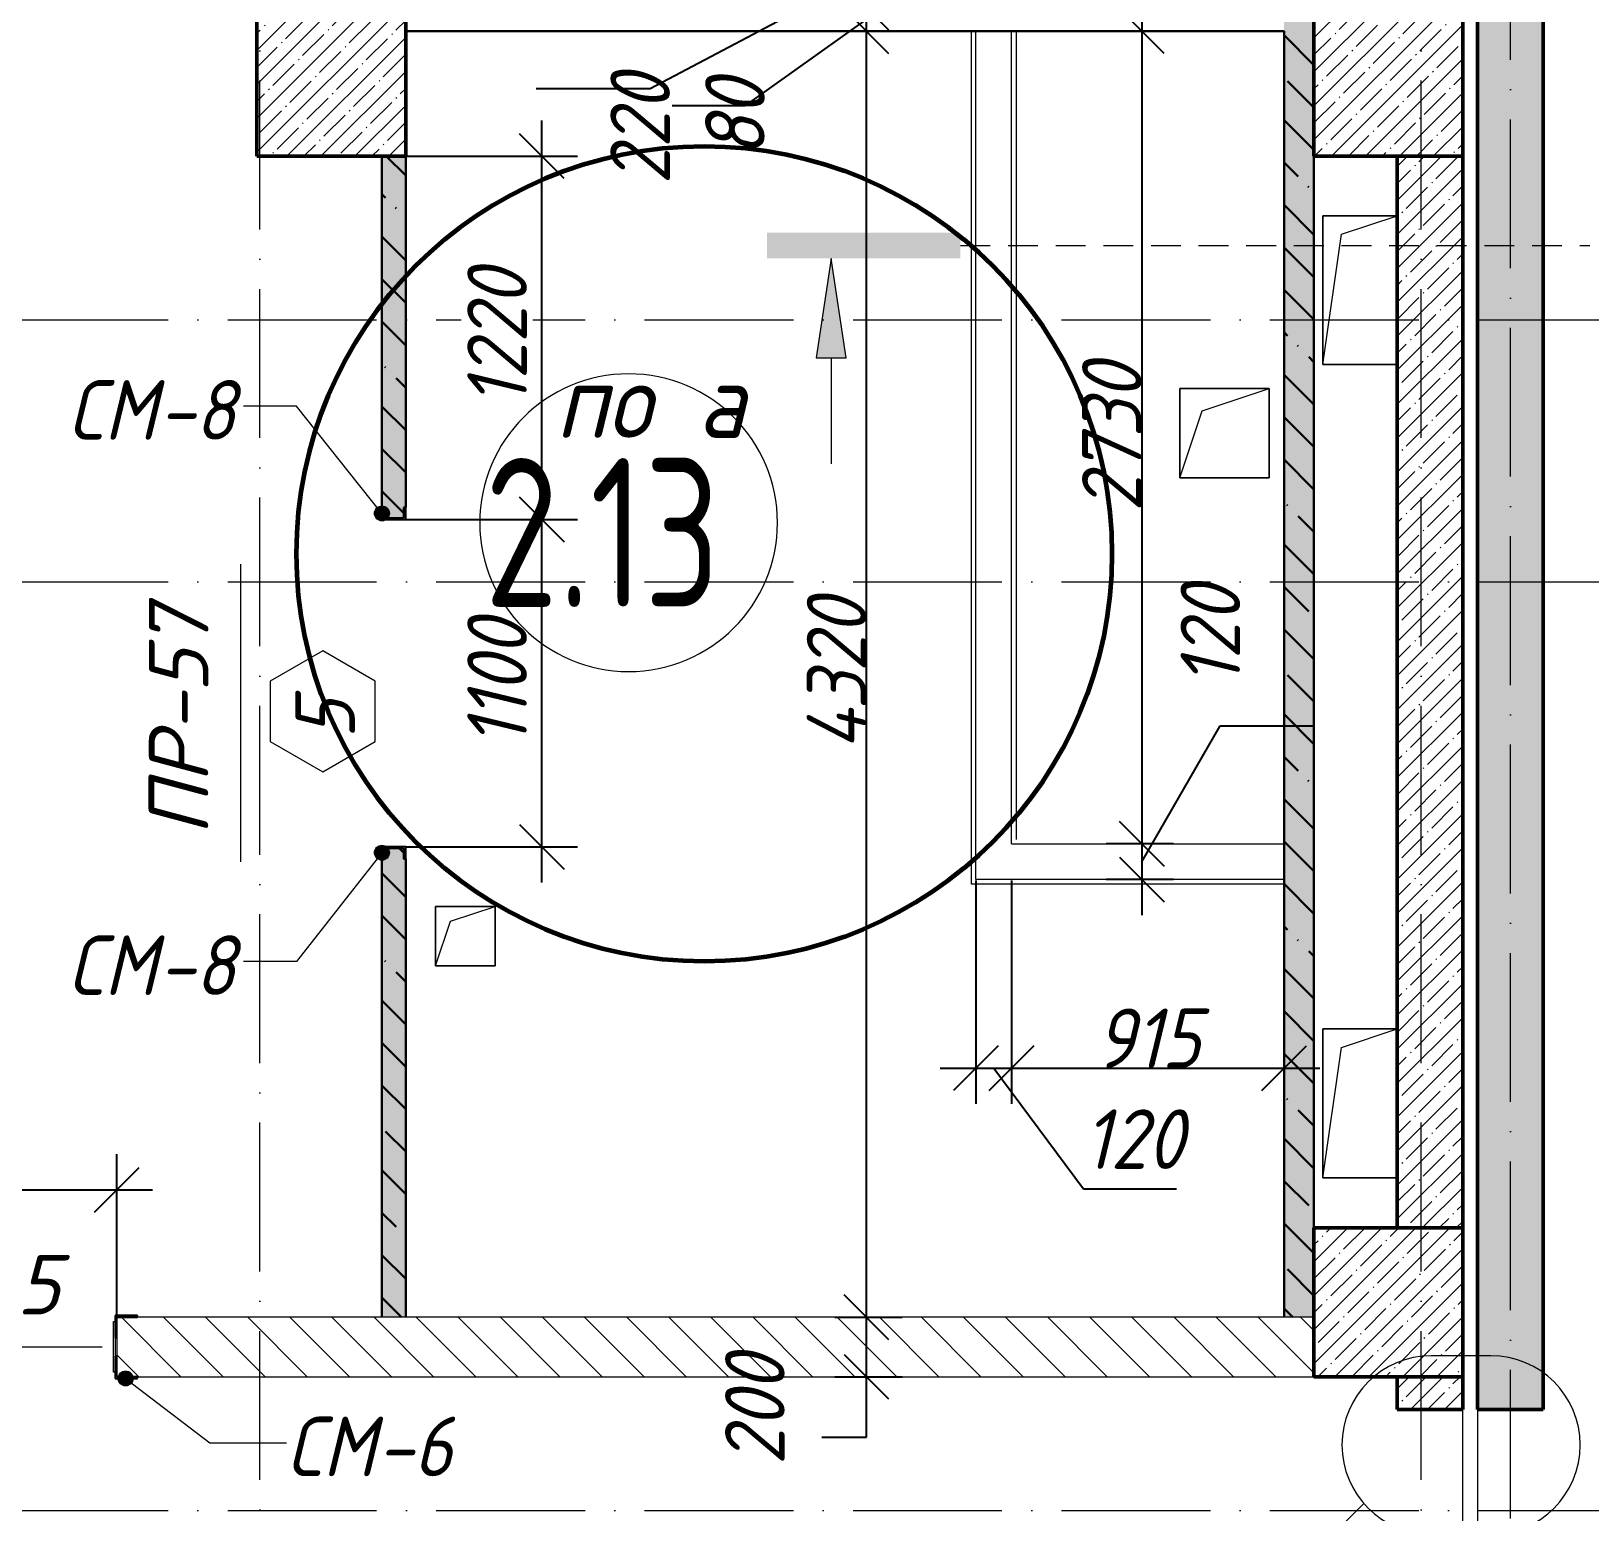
# Model space of a CAD drawing. Header units: millimetres. Extents: x -6064 to 178764, y -5836 to 29924.
# Drawn here: x 79892 to 85127, y 18146 to 23120 of the extents above; entities that cross this region are included whole.
import ezdxf

# ---------------------------------------------------------------- set-up
doc = ezdxf.new("R2010")
doc.units = ezdxf.units.MM
doc.linetypes.add('200_ШТРИХ_ш1п0_6_', pattern=[160, 100, -60])
doc.linetypes.add('50_200_ШТРИХ_1Т_ш5_п1_п1_', pattern=[700, 500, -100, 0, -100])
for name, color, linetype, lineweight in [('0) ПГП', 1, 'Continuous', 30), ('A-ANNO-NOTE', 7, 'Continuous', 5), ('A-ANNO-NOTE-1', 7, 'Continuous', 9), ('A-AREA-IDEN', 7, 'Continuous', 9), ('A-DETL-2', 7, 'Continuous', 5), ('A-DETL-GENF', 7, 'Continuous', 9), ('A-DETL-GENF-1', 7, '200_ШТРИХ_ш1п0_6_', 5), ('A-DOOR-IDEN', 7, 'Continuous', 9), ('A-FLOR', 7, 'Continuous', 9), ('A-GENM', 7, 'Continuous', 9), ('A-GENM-1', 7, 'Continuous', 25), ('A-GENM-IDEN', 7, 'Continuous', 9), ('A-WALL-3', 7, 'Continuous', 50), ('A-WALL-PATT-1', 7, 'Continuous', 5), ('I-WALL', 7, 'Continuous', 5), ('S-COLS', 7, 'Continuous', 9), ('S-COLS-1', 7, 'Continuous', 5), ('S-COLS-2', 7, 'Continuous', 50), ('Оси-1', 7, '50_200_ШТРИХ_1Т_ш5_п1_п1_', 9)]:
    doc.layers.add(name, color=color, linetype=linetype, lineweight=lineweight)
doc.layers.add('A-ANNO-DIMS', color=7, linetype='Continuous')
for name, color, linetype, lineweight, true_color in [('A-WALL-FNSH-2', 7, 'Continuous', 13, 0xce0000), ('A-WALL-FNSH-4', 7, 'Continuous', 13, 0x0070df), ('A-WALL-PATT-2', 7, 'Continuous', 5, 0xce0000)]:
    doc.layers.add(name, color=color, linetype=linetype, lineweight=lineweight, true_color=true_color)
doc.styles.add('ISOCPEUR_I', font='isocpeui.ttf', dxfattribs={"width": 0.9, "height": 250})
doc.styles.add('ISOCPEUR_I_2', font='isocpeui.ttf', dxfattribs={"width": 0.9, "height": 200})
doc.styles.add('ISOCPEUR_I_4', font='isocpeui.ttf', dxfattribs={"height": 200})
doc.styles.add('СПДС', font='ГОСТ тип А.ttf', dxfattribs={"width": 0.9})
doc.dimstyles.new('ISO-2_0_0_9К_СРЕДНИЙ', dxfattribs={"dimscale": 304.8, "dimtxt": 199.196235, "dimasz": 0.492126, "dimexe": 0.393701, "dimexo": 0, "dimgap": 0, "dimtad": 1, "dimdec": 0, "dimzin": 0, "dimdsep": 46, "dimtxsty": 'ISOCPEUR_I_2', "dimblk1": 'OBLIQUE', "dimblk2": 'OBLIQUE', "dimsah": 1, "dimcen": 0.09, "dimdle": 0.393701, "dimazin": 0, "dimtfac": 1, "dimtdec": 4, "dimtix": 1, "dimtmove": 1, "dimatfit": 3, "dimfxl": 1, "dimtvp": 1, "dimtolj": 1, "dimtzin": 0, "dimarcsym": 2})
doc.dimstyles.new('ISO-2_0_0_9К_СРЕДНИЙ_2', dxfattribs={"dimscale": 304.8, "dimtxt": 199.196235, "dimasz": 0.492126, "dimexe": 0.393701, "dimexo": 0, "dimgap": 0, "dimtad": 1, "dimdec": 0, "dimzin": 0, "dimdsep": 46, "dimtxsty": 'ISOCPEUR_I_2', "dimblk1": 'OBLIQUE', "dimblk2": 'OBLIQUE', "dimsah": 1, "dimcen": 0.09, "dimdle": 0.393701, "dimazin": 0, "dimtfac": 1, "dimtdec": 4, "dimtix": 1, "dimtmove": 0, "dimatfit": 3, "dimfxl": 1, "dimtvp": 1, "dimtolj": 1, "dimtzin": 0, "dimarcsym": 2})
doc.dimstyles.new('ISO-2_0_0_9К_СРЕДНИЙ_ФОН_1', dxfattribs={"dimscale": 304.8, "dimtxt": 199.196235, "dimasz": 0.492126, "dimexe": 0.393701, "dimexo": 0, "dimgap": 0.164042, "dimtad": 1, "dimdec": 0, "dimdsep": 46, "dimtxsty": 'ISOCPEUR_I_2', "dimblk1": 'OBLIQUE', "dimblk2": 'OBLIQUE', "dimsah": 1, "dimcen": 0.09, "dimdle": 0.393701, "dimazin": 0, "dimtfac": 1, "dimtdec": 4, "dimtix": 1, "dimtmove": 0, "dimatfit": 3, "dimfxl": 1, "dimtvp": 1, "dimtfill": 1, "dimtolj": 1, "dimtzin": 0, "dimarcsym": 2})
pattern_1 = [(45, (0, 0), (-57.02463, 57.02463), []), (45, (57.025, 0), (-57.02463, 57.02463), [100.806, -20.161, 3.353, -16.808])]
pattern_2 = [(50, (0, 0), (72.873764, -6.37607), [7.62, -83.82]), (355, (0, 0), (-14.09699, 76.422444), [6.096, -67.056]), (100.451, (6.07, -0.53), (58.776964, 70.04687), [6.476, -71.236]), (46.184, (0, 20.32), (108.43142, -16.81745), [11.43, -125.73]), (96.636, (9.04, 18.92), (94.961, 98.97089), [9.714, -106.854]), (351.184, (0, 20.32), (94.96227, 98.97018), [9.144, -100.584]), (21, (10.16, 15.24), (60.64565, -40.906537), [7.62, -83.82]), (326, (10.16, 15.24), (24.72083, 73.67493), [6.096, -67.056]), (71.451, (15.214, 11.83), (85.36689, 32.768737), [6.476, -71.236]), (37.5, (0, 0), (1.235525, 33.8224325), [3.353, -62.89, 3.353, -64.719, -67.31]), (37.5, (0, 0), (1.235525, 33.8224325), [-134.315, 3.353, -63.957]), (7.5, (0, 0), (26.728146, 40.07255), [3.353, -35.458, 3.353, -61.366, -25.654]), (7.5, (0, 0), (26.728146, 40.07255), [-103.53, 3.353, -22.301]), (327.5, (-22.657, 0), (54.2363175, -2.292117), [3.353, -22.047, 3.353, -75.895, -105.156]), (327.5, (-22.657, 0), (54.2363175, -2.292117), [-104.648, 3.353, -101.803]), (317.5, (-32.817, 0), (59.25158, 10.17014), [3.353, -29.667, 3.353, -49.276, -74.676]), (317.5, (-32.817, 0), (59.25158, 10.17014), [-85.649, 3.353, -71.323])]
pattern_3 = [(135, (0, 0), (-142.5612, -142.5612), []), (135, (142.56, 0), (-142.5612, -142.5612), [252.016, -50.403, 3.353, -47.05])]

# ---------------------------------------------------------------- blocks, each defined once
blk = doc.blocks.new('Колонна_Несущая_Прямоугольное сечение - 500х500-V15-АР1_1_Кладочный план 2 этажа')
at = {"layer": 'S-COLS-1'}
h = blk.add_hatch(dxfattribs=at)
h.set_pattern_fill('FP_20', color=256, style=0, pattern_type=2)
h.set_pattern_definition([(45, (-84450, -22950), (-57.02463, 57.02463), []), (45, (-84392.975, -22950), (-57.02463, 57.02463), [100.806, -20.161, 3.353, -16.808])])
h.paths.add_polyline_path([(-250, -250), (250, -250), (250, 250), (-250, 250)], flags=0)
at = {"layer": 'S-COLS-2'}
for p, q in [((250, 250), (-250, 250)), ((-250, 250), (-250, -250)), ((250, -250), (250, 250)), ((-250, -250), (250, -250))]:
    blk.add_line(p, q, dxfattribs=at)
blk = doc.blocks.new('Колонна_Несущая_Прямоугольное сечение - 500х500-V34-АР1_1_Кладочный план 2 этажа')
at = {"layer": 'S-COLS-1'}
h = blk.add_hatch(dxfattribs=at)
h.set_pattern_fill('FP_48', color=256, style=0, pattern_type=2)
h.set_pattern_definition([(45, (-84450, -18850), (-57.02463, 57.02463), []), (45, (-84392.975, -18850), (-57.02463, 57.02463), [100.806, -20.161, 3.353, -16.808])])
h.paths.add_polyline_path([(-250, -250), (250, -250), (250, 250), (-250, 250)], flags=0)
at = {"layer": 'S-COLS-2'}
for p, q in [((250, 250), (-250, 250)), ((-250, 250), (-250, -250)), ((250, -250), (250, 250)), ((-250, -250), (250, -250))]:
    blk.add_line(p, q, dxfattribs=at)
blk = doc.blocks.new('AR_Отверстие прямоугольное _в плите_ - AR_Отверстие прямоугольное _в плите_-V68-АР1_1_Кладочный план 2 этажа')
at = {"layer": 'A-GENM'}
for p, q in [((125, 250), (-125, 250)), ((-125, 250), (-125, -250)), ((-62.5, 187.5), (125, 250)), ((-125, -250), (-62.5, 187.5)), ((-125, -250), (125, -250))]:
    blk.add_line(p, q, dxfattribs=at)
blk = doc.blocks.new('AR_Отверстие прямоугольное _в плите_ - AR_Отверстие прямоугольное _в плите_-V57-АР1_1_Кладочный план 2 этажа')
at = {"layer": 'A-GENM'}
for p, q in [((100, 100), (-100, 100)), ((-100, 100), (-100, -100)), ((-50, 50), (100, 100)), ((100, -100), (100, 100)), ((-100, -100), (-50, 50)), ((-100, -100), (100, -100))]:
    blk.add_line(p, q, dxfattribs=at)
blk = doc.blocks.new('AR_Отверстие прямоугольное _в плите_ - AR_Отверстие прямоугольное _в плите_-26860715-АР1_1_Кладочный план 2 этажа')
at = {"layer": 'A-GENM'}
for p, q in [((150, 150), (-150, 150)), ((-150, 150), (-150, -150)), ((-75, 75), (150, 150)), ((150, -150), (150, 150)), ((-150, -150), (-75, 75)), ((-150, -150), (150, -150))]:
    blk.add_line(p, q, dxfattribs=at)
blk = doc.blocks.new('Фахверк_СКБ_Уголок_Тип 2 - СМ-6_200х2180 h-30007491-АР1_1_Кладочный план 2 этажа')
at = {"layer": 'A-GENM-1'}
for p, q in [((125, 156), (125, 81)), ((200, 156), (125, 156)), ((131, 81), (131, 150)), ((131, 150), (200, 150)), ((200, 150), (200, 156)), ((125, 81), (131, 81)), ((131, 19), (125, 19)), ((125, 19), (125, -56)), ((131, -50), (131, 19)), ((200, -50), (131, -50)), ((200, -56), (200, -50)), ((125, -56), (200, -56))]:
    blk.add_line(p, q, dxfattribs=at)
blk = doc.blocks.new('Стойка_Влож_Полоса боковая - Полоса-27101091-АР1_1_Кладочный план 2 этажа')
at = {"layer": 'A-GENM'}
for p, q in [((-5, 85), (0, 85)), ((-5, -85), (-5, 85)), ((0, 31), (0, -31)), ((0, -85), (-5, -85))]:
    blk.add_line(p, q, dxfattribs=at)
blk = doc.blocks.new('Фахверк_СКБ_Швеллер_Тип 2 - СМ-8_80х2180h-30702245-АР1_1_Кладочный план 2 этажа')
at = {"layer": 'A-GENM-1'}
for p, q in [((165, 40), (125, 40)), ((125, 40), (125, -40)), ((129.5, 32.6), (165, 32.6)), ((129.5, -32.6), (129.5, 32.6)), ((165, 32.6), (165, 40)), ((125, -40), (165, -40)), ((165, -32.6), (129.5, -32.6)), ((165, -40), (165, -32.6))]:
    blk.add_line(p, q, dxfattribs=at)
blk = doc.blocks.new('DET_L_Имитация разреза_ISO2-5 - Верх-30777082-АР1_1_Кладочный план 2 этажа')
at = {"layer": 'A-DETL-GENF-1'}
blk.add_line((143.1, 0), (2256.9, 0), dxfattribs=at)
blk = doc.blocks.new('_Oblique')
at = {"color": 0, "linetype": 'ByBlock', "lineweight": -2}
blk.add_line((-0.5, -0.5), (0.5, 0.5), dxfattribs=at)
blk = doc.blocks.new('DIMBLOCK332-АР1_1_Кладочный план 2 этажа')
at = {"layer": 'A-ANNO-DIMS', "color": 0, "lineweight": -2, "transparency": 16777216}
for p, q in [((82697, 18480), (82697, 18920)), ((82590.9, 18800), (82817, 18800)), ((82590.9, 18600), (82817, 18600)), ((82697, 18397.3), (82697, 18600)), ((82547, 18397.3), (82697, 18397.3))]:
    blk.add_line(p, q, dxfattribs=at)
at = {"layer": 'Defpoints', "color": 0, "transparency": 16777216}
for p in [(82590.9, 18800), (82697, 18800), (82590.9, 18600)]:
    blk.add_point(p, dxfattribs=at)
at = {"layer": 'A-ANNO-DIMS', "color": 0, "lineweight": -2, "transparency": 16777216, "xscale": 150, "yscale": 150, "zscale": 150}
for p, rotation in [((82697, 18800), 90), ((82697, 18600), 270)]:
    blk.add_blockref('_Oblique', p, dxfattribs=dict(at, rotation=rotation))
at = {"layer": 'A-ANNO-DIMS', "color": 0, "transparency": 16777216, "insert": (82222.5, 18303.1), "char_height": 200, "width": 455.087, "attachment_point": 1, "rotation": 90, "line_spacing_factor": 1.149209, "style": 'ISOCPEUR_I_2'}
blk.add_mtext('\\A1;200', dxfattribs=at)
blk = doc.blocks.new('DIMBLOCK333-АР1_1_Кладочный план 2 этажа')
at = {"layer": 'A-ANNO-DIMS', "color": 0, "lineweight": -2, "transparency": 16777216}
for p, q in [((82697, 18680), (82697, 23240)), ((82590.9, 23120), (82817, 23120)), ((82590.9, 18800), (82817, 18800))]:
    blk.add_line(p, q, dxfattribs=at)
at = {"layer": 'Defpoints', "color": 0, "transparency": 16777216}
for p in [(82590.9, 23120), (82697, 23120), (82590.9, 18800)]:
    blk.add_point(p, dxfattribs=at)
at = {"layer": 'A-ANNO-DIMS', "color": 0, "lineweight": -2, "transparency": 16777216, "xscale": 150, "yscale": 150, "zscale": 150}
for p, rotation in [((82697, 23120), 90), ((82697, 18800), 270)]:
    blk.add_blockref('_Oblique', p, dxfattribs=dict(at, rotation=rotation))
at = {"layer": 'A-ANNO-DIMS', "color": 0, "transparency": 16777216, "insert": (82597, 20960), "char_height": 200, "width": 625.17, "attachment_point": 5, "rotation": 90, "style": 'ISOCPEUR_I_2'}
blk.add_mtext('\\A1;4320', dxfattribs=at)
blk = doc.blocks.new('DIMBLOCK334-АР1_1_Кладочный план 2 этажа')
at = {"layer": 'A-ANNO-DIMS', "color": 0, "lineweight": -2, "transparency": 16777216}
for p, q in [((82697, 23000), (82697, 23320)), ((82590.9, 23200), (82817, 23200)), ((82697, 23160), (82289.1, 22868.7)), ((82590.9, 23120), (82817, 23120)), ((82289.1, 22868.7), (82045.3, 22868.7))]:
    blk.add_line(p, q, dxfattribs=at)
at = {"layer": 'Defpoints', "color": 0, "transparency": 16777216}
for p in [(82590.9, 23200), (82697, 23200), (82590.9, 23120)]:
    blk.add_point(p, dxfattribs=at)
at = {"layer": 'A-ANNO-DIMS', "color": 0, "lineweight": -2, "transparency": 16777216, "xscale": 150, "yscale": 150, "zscale": 150}
for p, rotation in [((82697, 23200), 90), ((82697, 23120), 270)]:
    blk.add_blockref('_Oblique', p, dxfattribs=dict(at, rotation=rotation))
at = {"layer": 'A-ANNO-DIMS', "color": 0, "transparency": 16777216, "insert": (82155.8, 22698.7), "char_height": 200, "width": 303.391, "attachment_point": 1, "rotation": 90, "line_spacing_factor": 1.149209, "style": 'ISOCPEUR_I_2'}
blk.add_mtext('\\A1;80', dxfattribs=at)
blk = doc.blocks.new('DIMBLOCK335-АР1_1_Кладочный план 2 этажа')
at = {"layer": 'A-ANNO-DIMS', "color": 0, "lineweight": -2, "transparency": 16777216}
for p, q in [((82697, 23080), (82697, 23540)), ((82590.9, 23420), (82817, 23420)), ((82697, 23310), (81970.6, 22926.7)), ((82590.9, 23200), (82817, 23200)), ((81970.6, 22926.7), (81588.2, 22926.7))]:
    blk.add_line(p, q, dxfattribs=at)
at = {"layer": 'Defpoints', "color": 0, "transparency": 16777216}
for p in [(82590.9, 23420), (82697, 23420), (82590.9, 23200)]:
    blk.add_point(p, dxfattribs=at)
at = {"layer": 'A-ANNO-DIMS', "color": 0, "lineweight": -2, "transparency": 16777216, "xscale": 150, "yscale": 150, "zscale": 150}
for p, rotation in [((82697, 23420), 90), ((82697, 23200), 270)]:
    blk.add_blockref('_Oblique', p, dxfattribs=dict(at, rotation=rotation))
at = {"layer": 'A-ANNO-DIMS', "color": 0, "transparency": 16777216, "insert": (81837.3, 22604.9), "char_height": 200, "width": 455.087, "attachment_point": 1, "rotation": 90, "line_spacing_factor": 1.149209, "style": 'ISOCPEUR_I_2'}
blk.add_mtext('\\A1;220', dxfattribs=at)
blk = doc.blocks.new('DIMBLOCK349-АР1_1_Кладочный план 2 этажа')
at = {"layer": 'A-ANNO-DIMS', "color": 0, "lineweight": -2, "transparency": 16777216}
for p, q in [((81606.8, 20260), (81606.8, 21600)), ((81150.9, 21480), (81726.8, 21480)), ((81150, 20380), (81726.8, 20380))]:
    blk.add_line(p, q, dxfattribs=at)
at = {"layer": 'Defpoints', "color": 0, "transparency": 16777216}
for p in [(81150.9, 21480), (81606.8, 21480), (81150, 20380)]:
    blk.add_point(p, dxfattribs=at)
at = {"layer": 'A-ANNO-DIMS', "color": 0, "lineweight": -2, "transparency": 16777216, "xscale": 150, "yscale": 150, "zscale": 150}
for p, rotation in [((81606.8, 21480), 90), ((81606.8, 20380), 270)]:
    blk.add_blockref('_Oblique', p, dxfattribs=dict(at, rotation=rotation))
at = {"layer": 'A-ANNO-DIMS', "color": 0, "transparency": 16777216, "insert": (81456.8, 20930), "char_height": 200, "width": 514.846, "attachment_point": 5, "rotation": 90, "style": 'ISOCPEUR_I_2', "bg_fill": 3, "box_fill_scale": 1.1, "bg_fill_color": 256, "bg_fill_true_color": 13158600, "bg_fill_transparency": 0}
blk.add_mtext('\\A1;1100', dxfattribs=at)
blk = doc.blocks.new('DIMBLOCK350-АР1_1_Кладочный план 2 этажа')
at = {"layer": 'A-ANNO-DIMS', "color": 0, "lineweight": -2, "transparency": 16777216}
for p, q in [((81606.8, 21360), (81606.8, 22820)), ((81150, 22700), (81726.8, 22700)), ((81150.9, 21480), (81726.8, 21480))]:
    blk.add_line(p, q, dxfattribs=at)
at = {"layer": 'Defpoints', "color": 0, "transparency": 16777216}
for p in [(81150, 22700), (81606.8, 22700), (81150.9, 21480)]:
    blk.add_point(p, dxfattribs=at)
at = {"layer": 'A-ANNO-DIMS', "color": 0, "lineweight": -2, "transparency": 16777216, "xscale": 150, "yscale": 150, "zscale": 150}
for p, rotation in [((81606.8, 22700), 90), ((81606.8, 21480), 270)]:
    blk.add_blockref('_Oblique', p, dxfattribs=dict(at, rotation=rotation))
at = {"layer": 'A-ANNO-DIMS', "color": 0, "transparency": 16777216, "insert": (81456.8, 22090), "char_height": 200, "width": 560.814, "attachment_point": 5, "rotation": 90, "style": 'ISOCPEUR_I_2', "bg_fill": 3, "box_fill_scale": 1.1, "bg_fill_color": 256, "bg_fill_true_color": 13158600, "bg_fill_transparency": 0}
blk.add_mtext('\\A1;1220', dxfattribs=at)
blk = doc.blocks.new('AAR_СКБ_Марка_Двери_Перемычка и проем - Марка перемычки и проема-25306769-АР1_1_Кладочный план 2 этажа')
at = {"layer": 'A-DOOR-IDEN'}
for p, q in [((-5, 0), (5, 0)), ((-0.968, -0.984), (-1.986, -2.747)), ((1.067, -0.984), (-0.968, -0.984)), ((2.085, -2.747), (1.067, -0.984)), ((-1.986, -2.747), (-0.968, -4.509)), ((1.067, -4.509), (2.085, -2.747)), ((-0.968, -4.509), (1.067, -4.509))]:
    blk.add_line(p, q, dxfattribs=at)
blk = doc.blocks.new('DIMBLOCK491-АР1_1_Кладочный план 2 этажа')
at = {"layer": 'A-ANNO-DIMS', "color": 0, "lineweight": -2, "transparency": 16777216}
for p, q in [((83065, 20267), (83065, 19516.9)), ((83185, 20267), (83185, 19516.9)), ((82945, 19636.9), (83305, 19636.9)), ((83125, 19636.9), (83426.5, 19231.2)), ((83426.5, 19231.2), (83738.2, 19231.2))]:
    blk.add_line(p, q, dxfattribs=at)
at = {"layer": 'Defpoints', "color": 0, "transparency": 16777216}
for p in [(83065, 20267), (83185, 20267), (83185, 19636.9)]:
    blk.add_point(p, dxfattribs=at)
at = {"layer": 'A-ANNO-DIMS', "color": 0, "lineweight": -2, "transparency": 16777216, "xscale": 150, "yscale": 150, "zscale": 150, "rotation": 180}
blk.add_blockref('_Oblique', (83065, 19636.9), dxfattribs=at)
at = {"layer": 'A-ANNO-DIMS', "color": 0, "lineweight": -2, "transparency": 16777216, "xscale": 150, "yscale": 150, "zscale": 150}
blk.add_blockref('_Oblique', (83185, 19636.9), dxfattribs=at)
at = {"layer": 'A-ANNO-DIMS', "color": 0, "transparency": 16777216, "insert": (83426.5, 19497.9), "char_height": 200, "width": 409.118, "attachment_point": 1, "line_spacing_factor": 1.149209, "style": 'ISOCPEUR_I_2'}
blk.add_mtext('\\A1;120', dxfattribs=at)
blk = doc.blocks.new('DIMBLOCK492-АР1_1_Кладочный план 2 этажа')
at = {"layer": 'A-ANNO-DIMS', "color": 0, "lineweight": -2, "transparency": 16777216}
for p, q in [((83185, 20267), (83185, 19516.9)), ((84100, 19742.9), (84100, 19516.9)), ((83065, 19636.9), (84220, 19636.9))]:
    blk.add_line(p, q, dxfattribs=at)
at = {"layer": 'Defpoints', "color": 0, "transparency": 16777216}
for p in [(83185, 20267), (84100, 19742.9), (84100, 19636.9)]:
    blk.add_point(p, dxfattribs=at)
at = {"layer": 'A-ANNO-DIMS', "color": 0, "lineweight": -2, "transparency": 16777216, "xscale": 150, "yscale": 150, "zscale": 150, "rotation": 180}
blk.add_blockref('_Oblique', (83185, 19636.9), dxfattribs=at)
at = {"layer": 'A-ANNO-DIMS', "color": 0, "lineweight": -2, "transparency": 16777216, "xscale": 150, "yscale": 150, "zscale": 150}
blk.add_blockref('_Oblique', (84100, 19636.9), dxfattribs=at)
at = {"layer": 'A-ANNO-DIMS', "color": 0, "transparency": 16777216, "insert": (83642.5, 19736.9), "char_height": 200, "width": 409.118, "attachment_point": 5, "style": 'ISOCPEUR_I_2'}
blk.add_mtext('\\A1;915', dxfattribs=at)
blk = doc.blocks.new('DIMBLOCK493-АР1_1_Кладочный план 2 этажа')
at = {"layer": 'A-ANNO-DIMS', "color": 0, "lineweight": -2, "transparency": 16777216}
for p, q in [((83622.8, 23240), (83622.8, 20270)), ((83728.8, 23120), (83502.8, 23120)), ((83728.8, 20390), (83502.8, 20390))]:
    blk.add_line(p, q, dxfattribs=at)
at = {"layer": 'Defpoints', "color": 0, "transparency": 16777216}
for p in [(83728.8, 23120), (83622.8, 20390), (83728.8, 20390)]:
    blk.add_point(p, dxfattribs=at)
at = {"layer": 'A-ANNO-DIMS', "color": 0, "lineweight": -2, "transparency": 16777216, "xscale": 150, "yscale": 150, "zscale": 150}
for p, rotation in [((83622.8, 23120), 90), ((83622.8, 20390), 270)]:
    blk.add_blockref('_Oblique', p, dxfattribs=dict(at, rotation=rotation))
at = {"layer": 'A-ANNO-DIMS', "color": 0, "transparency": 16777216, "insert": (83521.5, 21755), "char_height": 200, "width": 606.782, "attachment_point": 5, "rotation": 90, "style": 'ISOCPEUR_I_2'}
blk.add_mtext('\\A1;2730', dxfattribs=at)
blk = doc.blocks.new('DIMBLOCK494-АР1_1_Кладочный план 2 этажа')
at = {"layer": 'A-ANNO-DIMS', "color": 0, "lineweight": -2, "transparency": 16777216}
for p, q in [((83622.8, 20330), (83885.6, 20786.9)), ((83885.6, 20786.9), (84197.4, 20786.9)), ((83622.8, 20510), (83622.8, 20150)), ((83728.8, 20390), (83502.8, 20390)), ((83728.8, 20270), (83502.8, 20270))]:
    blk.add_line(p, q, dxfattribs=at)
at = {"layer": 'Defpoints', "color": 0, "transparency": 16777216}
for p in [(83728.8, 20390), (83622.8, 20270), (83728.8, 20270)]:
    blk.add_point(p, dxfattribs=at)
at = {"layer": 'A-ANNO-DIMS', "color": 0, "lineweight": -2, "transparency": 16777216, "xscale": 150, "yscale": 150, "zscale": 150}
for p, rotation in [((83622.8, 20390), 90), ((83622.8, 20270), 270)]:
    blk.add_blockref('_Oblique', p, dxfattribs=dict(at, rotation=rotation))
at = {"layer": 'A-ANNO-DIMS', "color": 0, "transparency": 16777216, "insert": (83752.3, 20920.2), "char_height": 200, "width": 409.118, "attachment_point": 1, "rotation": 90, "line_spacing_factor": 1.149209, "style": 'ISOCPEUR_I_2'}
blk.add_mtext('\\A1;120', dxfattribs=at)
blk = doc.blocks.new('DIMBLOCK521-АР1_1_Кладочный план 2 этажа')
at = {"layer": 'A-ANNO-DIMS', "color": 0, "lineweight": -2, "transparency": 16777216}
for p, q in [((79080, 19100), (79080, 19347.7)), ((80180, 18800), (80180, 19347.7)), ((78960, 19227.7), (80300, 19227.7))]:
    blk.add_line(p, q, dxfattribs=at)
at = {"layer": 'Defpoints', "color": 0, "transparency": 16777216}
for p in [(80180, 19227.7), (79080, 19100), (80180, 18800)]:
    blk.add_point(p, dxfattribs=at)
at = {"layer": 'A-ANNO-DIMS', "color": 0, "lineweight": -2, "transparency": 16777216, "xscale": 150, "yscale": 150, "zscale": 150, "rotation": 180}
blk.add_blockref('_Oblique', (79080, 19227.7), dxfattribs=at)
at = {"layer": 'A-ANNO-DIMS', "color": 0, "lineweight": -2, "transparency": 16777216, "xscale": 150, "yscale": 150, "zscale": 150}
blk.add_blockref('_Oblique', (80180, 19227.7), dxfattribs=at)
at = {"layer": 'A-ANNO-DIMS', "color": 0, "transparency": 16777216, "insert": (79630, 19377.7), "char_height": 200, "width": 514.846, "attachment_point": 5, "style": 'ISOCPEUR_I_2', "bg_fill": 3, "box_fill_scale": 1.1, "bg_fill_color": 256, "bg_fill_true_color": 13158600, "bg_fill_transparency": 0}
blk.add_mtext('\\A1;1100', dxfattribs=at)
blk = doc.blocks.new('Марка_Помещения - Номер-25198446-Объем проектирования 2 этажа')
at = {"layer": 'A-AREA-IDEN'}
for start, end in [(360, 180), (180, 360)]:
    blk.add_arc((0, 0), 2.5, start, end, dxfattribs=at)

msp = doc.modelspace()

# ---------------------------------------------------------------- hatches: boundary and pattern name
at = {"layer": '0) ПГП'}
h = msp.add_hatch(dxfattribs=at)
h.set_pattern_fill('FP_25', color=256, style=0, pattern_type=2)
h.set_pattern_definition(pattern_2)
h.paths.add_polyline_path([(84200, 18800), (84200, 26900), (84100, 26900), (84100, 18800), (84175, 18800)], flags=0)
h = msp.add_hatch(dxfattribs=at)
h.set_pattern_fill('FP_26', color=256, style=0, pattern_type=2)
h.set_pattern_definition(pattern_3)
h.paths.add_polyline_path([(84200, 18800), (84200, 26900), (84100, 26900), (84100, 18800), (84175, 18800)], flags=0)
h = msp.add_hatch(dxfattribs=at)
h.set_pattern_fill('FP_25', color=256, style=0, pattern_type=2)
h.set_pattern_definition(pattern_2)
h.paths.add_polyline_path([(81150, 18800), (81150, 20340), (81142.6, 20340), (81142.6, 20375.5), (81077.4, 20375.5), (81077.4, 20340), (81070, 20340), (81070, 18800), (81110.5, 18800)], flags=0)
h.paths.add_polyline_path([(81142.6, 21484.5), (81142.6, 21520), (81150, 21520.7), (81150, 22700), (81070, 22700), (81070, 21520), (81077.4, 21520), (81077.4, 21484.5), (81110.5, 21484.5)], flags=0)
h = msp.add_hatch(dxfattribs=at)
h.set_pattern_fill('FP_26', color=256, style=0, pattern_type=2)
h.set_pattern_definition(pattern_3)
h.paths.add_polyline_path([(81150, 18800), (81150, 20340), (81142.6, 20340), (81142.6, 20375.5), (81077.4, 20375.5), (81077.4, 20340), (81070, 20340), (81070, 18800), (81110.5, 18800)], flags=0)
h.paths.add_polyline_path([(81142.6, 21484.5), (81142.6, 21520), (81150, 21520.7), (81150, 22700), (81070, 22700), (81070, 21520), (81077.4, 21520), (81077.4, 21484.5), (81110.5, 21484.5)], flags=0)
at = {"layer": 'A-ANNO-NOTE'}
for points in [[(82642.7, 22356.6), (83013.1, 22356.6), (83013.1, 22443.4), (82363.1, 22443.4), (82363.1, 22356.6), (82628.9, 22356.6)], [(82528.9, 22023), (82628.9, 22023), (82578.9, 22356.6)]]:
    msp.add_hatch(color=256, dxfattribs=at).paths.add_polyline_path(points, flags=0)
at = {"layer": 'A-GENM-IDEN'}
h = msp.add_hatch(color=256, dxfattribs=at)
edge = h.paths.add_edge_path(flags=0)
edge.add_arc((81070, 21500), 25, 0, 360)
h = msp.add_hatch(color=256, dxfattribs=at)
edge = h.paths.add_edge_path(flags=0)
edge.add_arc((81070, 20360), 25, 0, 360)
h = msp.add_hatch(color=256, dxfattribs=at)
edge = h.paths.add_edge_path(flags=0)
edge.add_arc((80209, 18594), 25, 0, 360)
at = {"layer": 'A-WALL-PATT-1'}
h = msp.add_hatch(dxfattribs=at)
h.set_pattern_fill('FP_7', color=256, style=0, pattern_type=2)
h.set_pattern_definition(pattern_1)
h.paths.add_polyline_path([(84970, 18489.3), (84970, 27100), (84750, 27100), (84750, 18489.3)], flags=0)
h = msp.add_hatch(dxfattribs=at)
h.set_pattern_fill('FP_7', color=256, style=0, pattern_type=2)
h.set_pattern_definition(pattern_1)
h.paths.add_polyline_path([(84480, 15650), (84700, 15650), (84700, 17390), (84480, 17390), (84480, 17238.8)], flags=0)
h.paths.add_polyline_path([(84700, 18490), (84700, 18600), (84480, 18600), (84480, 18490)], flags=0)
h.paths.add_polyline_path([(84668.1, 19100), (84700, 19100), (84700, 22700), (84480, 22700), (84480, 19100)], flags=0)
at = {"layer": 'A-WALL-PATT-2'}
h = msp.add_hatch(dxfattribs=at)
h.set_pattern_fill('FP_22', color=256, style=0, pattern_type=2)
h.set_pattern_definition([(135, (0, 0), (-70.71068, -70.71068), [])])
h.paths.add_polyline_path([(84200, 18600), (84200, 18800), (80180, 18800), (80180, 18600), (84175, 18600)], flags=0)
at = {"layer": 'S-COLS-1'}
h = msp.add_hatch(dxfattribs=at)
h.set_pattern_fill('FP_7', color=256, style=0, pattern_type=2)
h.set_pattern_definition(pattern_1)
h.paths.add_polyline_path([(81110.5, 22700), (81150, 22700), (81150, 23200), (80650, 23200), (80650, 22700)], flags=0)

# ---------------------------------------------------------------- linework, layer by layer
at = {"layer": '0) ПГП'}
for p, q in [((81150, 23120), (84100, 23120)), ((84100, 23120), (84100, 18800)), ((81070, 22700), (81070, 21520.7)), ((81150, 21520.7), (81150, 22700)), ((84200, 19100), (84200, 22700)), ((81070, 20340), (81070, 18800)), ((81150, 18800), (81150, 20340))]:
    msp.add_line(p, q, dxfattribs=at)
at = {"layer": 'A-ANNO-NOTE-1'}
for p, q in [((82578.9, 22356.6), (82528.9, 22023)), ((82628.9, 22023), (82578.9, 22356.6)), ((82528.9, 22023), (82628.9, 22023)), ((82578.9, 22023), (82578.9, 21666.7))]:
    msp.add_line(p, q, dxfattribs=at)
at = {"layer": 'A-DETL-2'}
for p, q in [((84794.5, 18670.5), (84594.5, 18670.5)), ((83963.1, 17770), (84367.5, 18174.4))]:
    msp.add_line(p, q, dxfattribs=at)
for centre, start, end in [((84594.5, 18370.5), 90, 180), ((84794.5, 18370.5), 0, 90), ((84594.5, 18370.5), 180, 270), ((84794.5, 18370.5), 270, 0)]:
    msp.add_arc(centre, 300, start, end, dxfattribs=at)
at = {"layer": 'A-FLOR'}
for p, q in [((84230, 22500), (84480, 22500)), ((84230, 22000), (84230, 22500)), ((84480, 22000), (84230, 22000)), ((83750, 21920), (84050, 21920)), ((83750, 21620), (83750, 21920)), ((84050, 21920), (84050, 21620)), ((84050, 21620), (83750, 21620)), ((81250, 20180), (81450, 20180)), ((81250, 19980), (81250, 20180)), ((81450, 20180), (81450, 19980)), ((81450, 19980), (81250, 19980)), ((84230, 19768), (84480, 19768)), ((84230, 19268), (84230, 19768)), ((84480, 19268), (84230, 19268)), ((84700, 17390), (84700, 18490)), ((84750, 18489.3), (84750, 17389.3))]:
    msp.add_line(p, q, dxfattribs=at)
at = {"layer": 'A-GENM-IDEN'}
for p, q in [((80783.2, 21860.1), (80604.9, 21860.1)), ((81070, 21500), (80783.2, 21860.1)), ((81070, 20360), (80783.2, 19994.7)), ((80783.2, 19994.7), (80604.9, 19994.7)), ((80209, 18594), (80491.9, 18378.1)), ((80491.9, 18378.1), (80749.7, 18378.1))]:
    msp.add_line(p, q, dxfattribs=at)
for centre in [(81070, 21500), (81070, 20360), (80209, 18594)]:
    msp.add_circle(centre, 25, dxfattribs=at)
at = {"layer": 'A-WALL-3'}
for p, q in [((84750, 27100), (84750, 18489.3)), ((84970, 18489.3), (84970, 26850)), ((84480, 22700), (84480, 19100)), ((84700, 19100), (84700, 22700)), ((84480, 18600), (84480, 18490)), ((84700, 18490), (84700, 18600)), ((84480, 18490), (84700, 18490)), ((84750, 18489.3), (84970, 18489.3))]:
    msp.add_line(p, q, dxfattribs=at)
at = {"layer": 'A-WALL-FNSH-2'}
for p, q in [((84200, 18800), (80249, 18800)), ((80180, 18731), (80180, 18669)), ((80249, 18600), (84200, 18600))]:
    msp.add_line(p, q, dxfattribs=at)
at = {"layer": 'A-WALL-FNSH-4'}
msp.add_line((81150, 22700), (81070, 22700), dxfattribs=at)
at = {"layer": 'I-WALL'}
for p, q in [((83050, 20255), (83050, 23120)), ((83065, 20270), (83065, 23120)), ((83185, 20390), (83185, 23120)), ((83200, 23120), (83200, 20405)), ((83185, 20390), (84100, 20390)), ((84100, 20270), (83065, 20270)), ((84100, 20255), (83050, 20255))]:
    msp.add_line(p, q, dxfattribs=at)
at = {"layer": 'S-COLS-2'}
for p, q in [((80650, 23200), (80650, 22700)), ((81150, 22700), (81150, 23200)), ((80650, 22700), (81150, 22700))]:
    msp.add_line(p, q, dxfattribs=at)
at = {"layer": 'Оси-1'}
for p, q in [((84560, -4150), (84560, 28636.9)), ((84860, -2880), (84860, 28636.9)), ((80660, -4150), (80660, 28615.1)), ((-4160, 22150), (125951.6, 22150)), ((-4160, 21270), (125951.6, 21270)), ((-4160, 18150), (125951.6, 18150))]:
    msp.add_line(p, q, dxfattribs=at)

# ---------------------------------------------------------------- block references
at = {"layer": 'A-DETL-GENF'}
msp.add_blockref('DET_L_Имитация разреза_ISO2-5 - Верх-30777082-АР1_1_Кладочный план 2 этажа', (82870, 22400), dxfattribs=at)
at = {"layer": 'A-DOOR-IDEN', "xscale": 99.99999999999993, "yscale": 99.99999999999993, "zscale": 99.99999999999993, "rotation": 89.99999999999991}
msp.add_blockref('AAR_СКБ_Марка_Двери_Перемычка и проем - Марка перемычки и проема-25306769-АР1_1_Кладочный план 2 этажа', (80596.5, 20830), dxfattribs=at)
at = {"layer": 'A-DOOR-IDEN', "xscale": 99.99999999999993, "yscale": 99.99999999999993, "zscale": 99.99999999999993}
msp.add_blockref('AAR_СКБ_Марка_Двери_Перемычка и проем - Марка перемычки и проема-25306769-АР1_1_Кладочный план 2 этажа', (79630, 18700), dxfattribs=at)
at = {"layer": 'A-GENM'}
for name, p in [('AR_Отверстие прямоугольное _в плите_ - AR_Отверстие прямоугольное _в плите_-V68-АР1_1_Кладочный план 2 этажа', (84355, 22250)), ('AR_Отверстие прямоугольное _в плите_ - AR_Отверстие прямоугольное _в плите_-26860715-АР1_1_Кладочный план 2 этажа', (83900, 21770)), ('AR_Отверстие прямоугольное _в плите_ - AR_Отверстие прямоугольное _в плите_-V57-АР1_1_Кладочный план 2 этажа', (81350, 20080)), ('AR_Отверстие прямоугольное _в плите_ - AR_Отверстие прямоугольное _в плите_-V68-АР1_1_Кладочный план 2 этажа', (84355, 19518)), ('Стойка_Влож_Полоса боковая - Полоса-27101091-АР1_1_Кладочный план 2 этажа', (80174, 18700))]:
    msp.add_blockref(name, p, dxfattribs=at)
at = {"layer": 'A-GENM-1'}
for p, rotation in [((81110, 21355), 89.99999999999984), ((81110, 20505), 269.9999999999998)]:
    msp.add_blockref('Фахверк_СКБ_Швеллер_Тип 2 - СМ-8_80х2180h-30702245-АР1_1_Кладочный план 2 этажа', p, dxfattribs=dict(at, rotation=rotation))
msp.add_blockref('Фахверк_СКБ_Уголок_Тип 2 - СМ-6_200х2180 h-30007491-АР1_1_Кладочный план 2 этажа', (80049, 18650), dxfattribs=at)
at = {"layer": 'S-COLS'}
for name, p in [('Колонна_Несущая_Прямоугольное сечение - 500х500-V15-АР1_1_Кладочный план 2 этажа', (84450, 22950)), ('Колонна_Несущая_Прямоугольное сечение - 500х500-V34-АР1_1_Кладочный план 2 этажа', (84450, 18850))]:
    msp.add_blockref(name, p, dxfattribs=at)

# ---------------------------------------------------------------- texts
at = {"layer": 'A-ANNO-NOTE-1', "char_height": 250, "attachment_point": 1, "style": 'ISOCPEUR_I'}
for s, insert, width in [('\\fISOCPEUR|b0|i1|c204|p34|;\\W.9; ', (81987.2, 22003.5), 173.164), ('по', (81653.8, 22003.5), 404.05), ('\\fISOCPEUR|b0|i1|c204|p34|;\\W.9;а', (82130.1, 22003.5), 223.671)]:
    msp.add_mtext(s, dxfattribs=dict(at, insert=insert, width=width))
at = {"layer": 'A-DOOR-IDEN', "insert": (80779.2, 20743.8), "char_height": 200, "width": 158.734, "attachment_point": 1, "rotation": 90, "style": 'ISOCPEUR_I_2'}
msp.add_mtext('\\fISOCPEUR|b0|i1|c204|p34|;\\W.9;5', dxfattribs=at)
at = {"layer": 'A-GENM-IDEN', "char_height": 200, "attachment_point": 1, "style": 'ISOCPEUR_I_2'}
for s, insert, width in [('СМ', (80015.6, 21947.7), 367.975), ('-8', (80319.2, 21947.7), 317.468), ('СМ', (80015.6, 20082.3), 367.975), ('-8', (80319.2, 20082.3), 317.468), ('СМ', (80749.7, 18465.7), 367.975), ('-6', (81053.3, 18465.7), 317.468)]:
    msp.add_mtext(s, dxfattribs=dict(at, insert=insert, width=width))
at = {"layer": 'A-GENM-IDEN', "char_height": 200, "attachment_point": 1, "rotation": 90, "style": 'ISOCPEUR_I_4'}
for s, insert, width in [('-57', (80287.3, 20761.7), 529.114), ('ПР', (80287.3, 20417.7), 416.877)]:
    msp.add_mtext(s, dxfattribs=dict(at, insert=insert, width=width))

# ---------------------------------------------------------------- dimensions: what is measured, and where the dimension line sits
at = {"layer": 'A-ANNO-DIMS'}
for base, p1, p2, override, picture, middle in [((82697, 23420), (82590.9, 23200), (82590.9, 23420), {"dimpost": '<>', "dimfxl": 219.999995}, 'DIMBLOCK335-АР1_1_Кладочный план 2 этажа', (81970.6, 22926.7)), ((82697, 23200), (82590.9, 23120), (82590.9, 23200), {"dimpost": '<>', "dimfxl": 80}, 'DIMBLOCK334-АР1_1_Кладочный план 2 этажа', (82289.1, 22868.7)), ((83622.8, 20270), (83728.8, 20390), (83728.8, 20270), {"dimpost": '<>', "dimfxl": 120}, 'DIMBLOCK494-АР1_1_Кладочный план 2 этажа', (83885.6, 20786.9)), ((82697, 18800), (82590.9, 18600), (82590.9, 18800), {"dimpost": '<>', "dimfxl": 200}, 'DIMBLOCK332-АР1_1_Кладочный план 2 этажа', (82569, 18397.3))]:
    dim = msp.add_linear_dim(base=base, p1=p1, p2=p2, angle=90, dimstyle='ISO-2_0_0_9К_СРЕДНИЙ', override=override, dxfattribs=at)
    dim.commit()
    dim.dimension.update_dxf_attribs({"geometry": picture, "text_midpoint": middle, "dimtype": 160, "text_rotation": 90})
for base, p1, p2, override, picture, middle in [((82697, 23120), (82590.9, 18800), (82590.9, 23120), {"dimpost": '<>', "dimfxl": 4319.99987}, 'DIMBLOCK333-АР1_1_Кладочный план 2 этажа', (82597, 20960)), ((83622.8, 20390), (83728.8, 23120), (83728.8, 20390), {"dimpost": '<>', "dimfxl": 2730}, 'DIMBLOCK493-АР1_1_Кладочный план 2 этажа', (83521.5, 21755))]:
    dim = msp.add_linear_dim(base=base, p1=p1, p2=p2, angle=90, dimstyle='ISO-2_0_0_9К_СРЕДНИЙ_2', override=override, dxfattribs=at)
    dim.commit()
    dim.dimension.update_dxf_attribs({"geometry": picture, "text_midpoint": middle})
dim = msp.add_linear_dim(base=(83185, 19636.9), p1=(83065, 20267), p2=(83185, 20267), dimstyle='ISO-2_0_0_9К_СРЕДНИЙ', override={"dimpost": '<>', "dimfxl": 120}, dxfattribs=at)
dim.commit()
dim.dimension.update_dxf_attribs({"geometry": 'DIMBLOCK491-АР1_1_Кладочный план 2 этажа', "text_midpoint": (83426.5, 19231.2), "dimtype": 160})
dim = msp.add_linear_dim(base=(84100, 19636.9), p1=(83185, 20267), p2=(84100, 19742.9), dimstyle='ISO-2_0_0_9К_СРЕДНИЙ_2', override={"dimpost": '<>', "dimfxl": 1054.433421}, dxfattribs=at)
dim.commit()
dim.dimension.update_dxf_attribs({"geometry": 'DIMBLOCK492-АР1_1_Кладочный план 2 этажа', "text_midpoint": (83642.5, 19736.9)})

# ---------------------------------------------------------------- next in the draw order: dimensions: what is measured, and where the dimension line sits
dim = msp.add_linear_dim(base=(81606.8, 21480), p1=(81150, 20380), p2=(81150.9, 21480), angle=90, dimstyle='ISO-2_0_0_9К_СРЕДНИЙ_ФОН_1', override={"dimpost": '<>', "dimfxl": 1100.00033}, dxfattribs=at)
dim.commit()
dim.dimension.update_dxf_attribs({"geometry": 'DIMBLOCK349-АР1_1_Кладочный план 2 этажа', "text_midpoint": (81456.8, 20930)})
dim = msp.add_linear_dim(base=(80180, 19227.7), p1=(79080, 19100), p2=(80180, 18800), dimstyle='ISO-2_0_0_9К_СРЕДНИЙ_ФОН_1', override={"dimpost": '<>', "dimfxl": 1140.175425}, dxfattribs=at)
dim.commit()
dim.dimension.update_dxf_attribs({"geometry": 'DIMBLOCK521-АР1_1_Кладочный план 2 этажа', "text_midpoint": (79630, 19377.7)})

# ---------------------------------------------------------------- next in the draw order: texts
at = {"layer": 'A-GENM-IDEN', "insert": (79561.7, 19009.3), "char_height": 200, "width": 529.114, "attachment_point": 1, "style": 'ISOCPEUR_I_4'}
msp.add_mtext('-65', dxfattribs=at)

# ---------------------------------------------------------------- next in the draw order: dimensions: what is measured, and where the dimension line sits
at = {"layer": 'A-ANNO-DIMS'}
dim = msp.add_linear_dim(base=(81606.8, 22700), p1=(81150.9, 21480), p2=(81150, 22700), angle=90, dimstyle='ISO-2_0_0_9К_СРЕДНИЙ_ФОН_1', override={"dimpost": '<>', "dimfxl": 1220.000299}, dxfattribs=at)
dim.commit()
dim.dimension.update_dxf_attribs({"geometry": 'DIMBLOCK350-АР1_1_Кладочный план 2 этажа', "text_midpoint": (81456.8, 22090)})

# ---------------------------------------------------------------- next in the draw order: linework, layer by layer
at = {"color": 6, "lineweight": 60}
msp.add_circle((82152.6, 21364.1), 1369.4, dxfattribs=at)

# ---------------------------------------------------------------- next in the draw order: block references
at = {"layer": 'A-AREA-IDEN', "xscale": 199.9999999999999, "yscale": 199.9999999999999, "zscale": 199.9999999999999}
msp.add_blockref('Марка_Помещения - Номер-25198446-Объем проектирования 2 этажа', (81898.7, 21468.8), dxfattribs=at)

# ---------------------------------------------------------------- next in the draw order: texts
at = {"layer": 'A-AREA-IDEN', "insert": (81414.9, 21685.9), "char_height": 500, "width": 1212.151, "attachment_point": 1, "style": 'СПДС'}
msp.add_mtext('2.13', dxfattribs=at)

doc.saveas('drawing.dxf')
